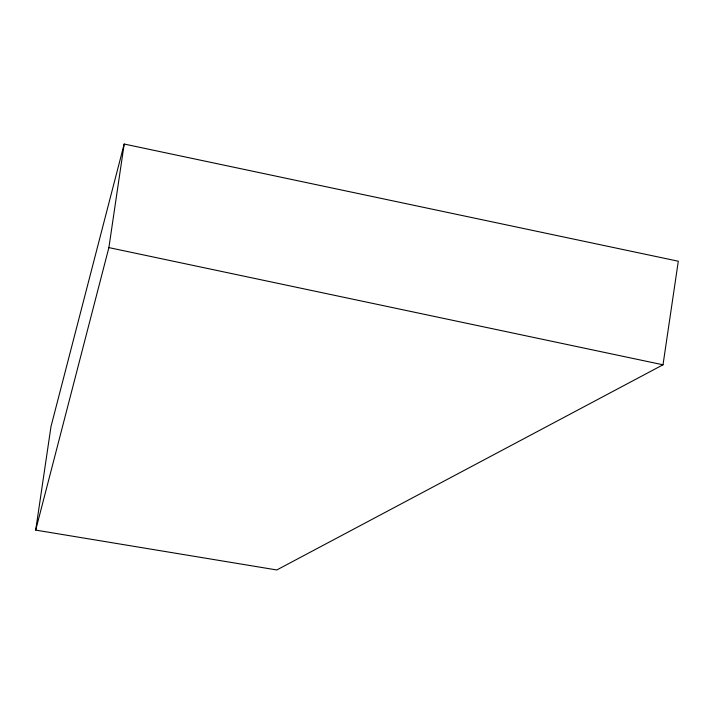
<?xml version="1.0" encoding="UTF-8"?>
<svg xmlns="http://www.w3.org/2000/svg" width="714" height="714" viewBox="0 0 714 714"><rect width="100%" height="100%" fill="white"/><g stroke="black" fill="none" stroke-linecap="round" stroke-linejoin="round"><path stroke-width="1.07" d="M35.7 530.1L50.989 426.544L124.182 144.041L678.3 261.226L663.011 364.792L276.8 569.959L35.7 530.1L108.885 247.606L124.182 144.041M108.885 247.606L663.011 364.792"/></g></svg>
